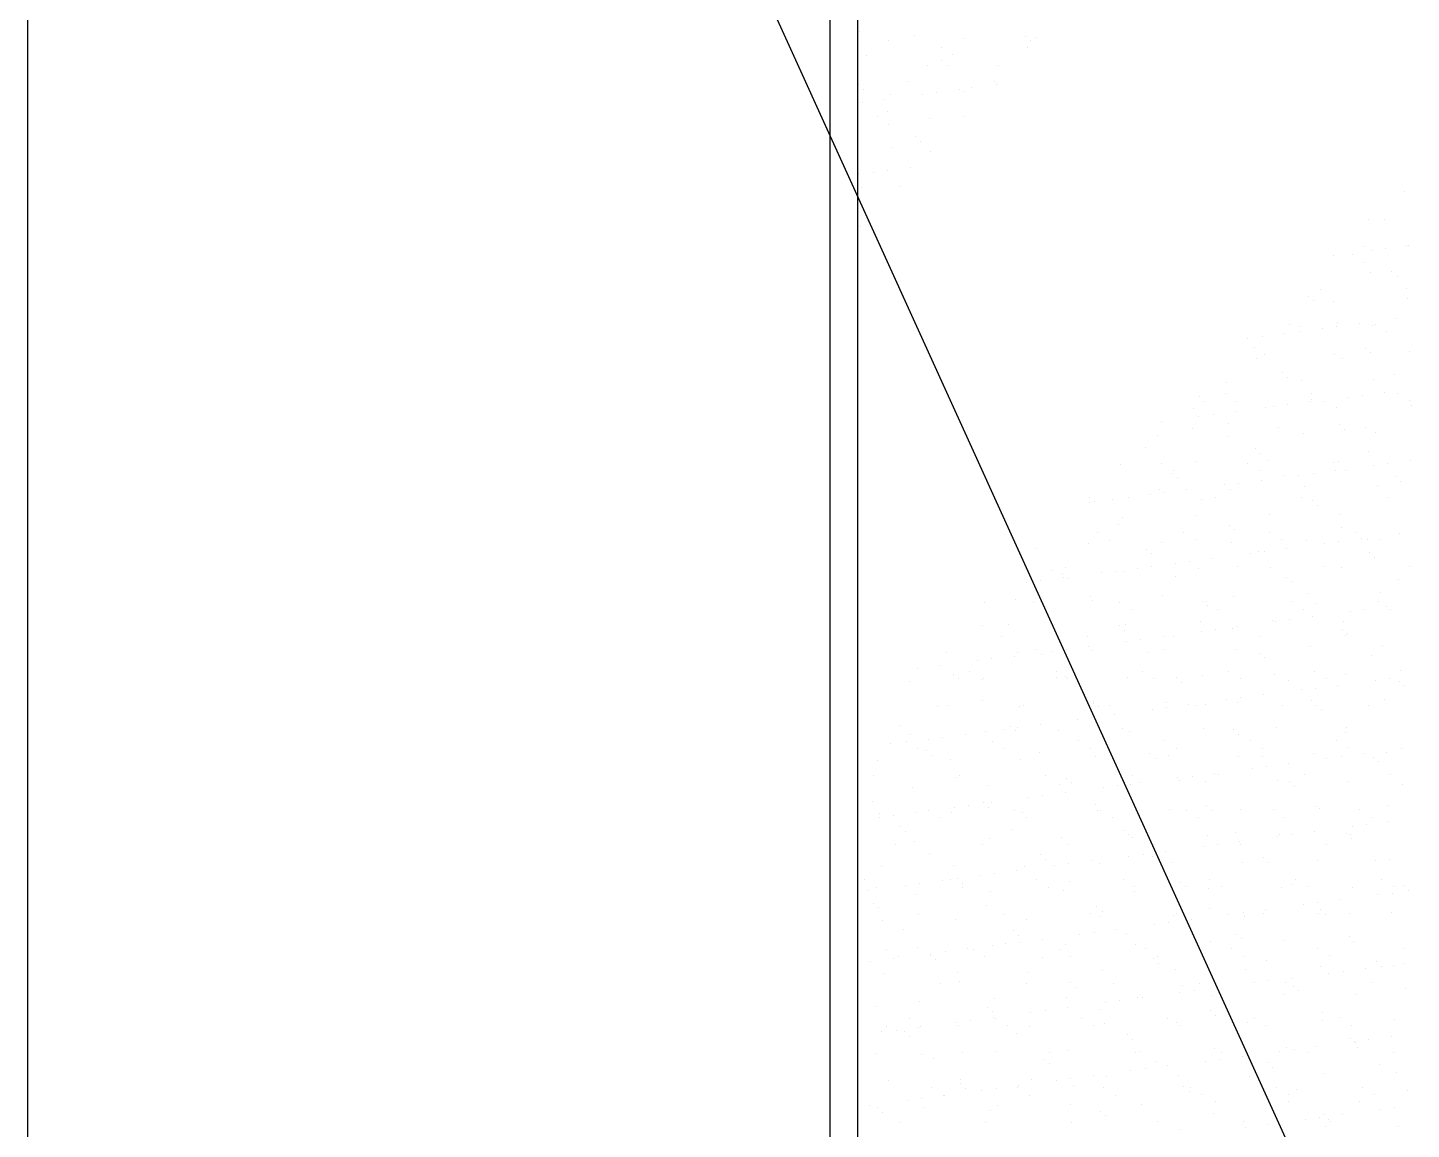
# Model space of a CAD drawing. Header units: inches. Extents: x 8.4 to 50.9, y 14.4 to 39.2.
# Drawn here: x 10.0984 to 10.3484, y 25.1527 to 25.3516 of the extents above; entities that cross this region are included whole.
import ezdxf

# ---------------------------------------------------------------- set-up
doc = ezdxf.new("R2010")
doc.units = ezdxf.units.IN
doc.header["$MEASUREMENT"] = 0
doc.layers.add('02', color=2, linetype='Continuous')
doc.layers.add('1', color=1, linetype='Continuous')

msp = doc.modelspace()

# ---------------------------------------------------------------- linework, layer by layer
at = {"layer": '02'}
for p, q in [((10.0984, 24.551), (10.0984, 26.848)), ((10.2434, 24.551), (10.2434, 25.551)), ((10.2484, 24.95396), (10.2484, 25.5475)), ((10.24865, 25.35099), (10.24865, 25.35099)), ((10.25859, 25.3503), (10.25859, 25.3503)), ((10.2786, 25.35012), (10.2786, 25.35012)), ((10.25389, 25.34925), (10.25389, 25.34925)), ((10.26342, 25.34808), (10.26342, 25.34808)), ((10.26739, 25.34974), (10.26739, 25.34974)), ((10.27899, 25.34811), (10.27899, 25.34811)), ((10.27952, 25.34928), (10.27952, 25.34928)), ((10.28048, 25.3499), (10.28048, 25.3499)), ((10.24996, 25.34671), (10.24996, 25.34671)), ((10.26357, 25.34574), (10.26357, 25.34574)), ((10.26553, 25.34674), (10.26553, 25.34674)), ((10.26095, 25.34479), (10.26095, 25.34479)), ((10.26449, 25.34489), (10.26449, 25.34489)), ((10.27374, 25.34473), (10.27374, 25.34473)), ((10.24854, 25.34135), (10.24854, 25.34135)), ((10.24946, 25.3405), (10.24946, 25.3405)), ((10.25755, 25.34188), (10.25755, 25.34188)), ((10.26671, 25.34043), (10.26671, 25.34043)), ((10.26771, 25.3401), (10.26771, 25.3401)), ((10.26884, 25.3409), (10.26884, 25.3409)), ((10.27312, 25.34191), (10.27312, 25.34191)), ((10.27351, 25.34132), (10.27351, 25.34132)), ((10.24919, 25.33812), (10.24919, 25.33812)), ((10.25326, 25.33866), (10.25326, 25.33866)), ((10.2542, 25.33962), (10.2542, 25.33962)), ((10.26005, 25.33955), (10.26005, 25.33955)), ((10.26265, 25.33989), (10.26265, 25.33989)), ((10.25189, 25.33554), (10.25189, 25.33554)), ((10.25381, 25.33652), (10.25381, 25.33652)), ((10.26126, 25.33516), (10.26126, 25.33516)), ((10.26746, 25.33556), (10.26746, 25.33556)), ((10.254, 25.33419), (10.254, 25.33419)), ((10.25879, 25.33196), (10.25879, 25.33196)), ((10.25971, 25.33111), (10.25971, 25.33111)), ((10.25452, 25.32998), (10.25452, 25.32998)), ((10.26159, 25.32936), (10.26159, 25.32936)), ((10.24849, 25.32536), (10.24849, 25.32536)), ((10.2512, 25.32544), (10.2512, 25.32544)), ((10.2538, 25.32578), (10.2538, 25.32578)), ((10.25787, 25.32632), (10.25787, 25.32632)), ((10.24903, 25.32274), (10.24903, 25.32274)), ((10.25593, 25.32302), (10.25593, 25.32302)), ((10.34711, 25.32202), (10.34711, 25.32202)), ((10.24881, 25.31572), (10.24881, 25.31572)), ((10.25006, 25.31681), (10.25006, 25.31681)), ((10.34066, 25.31707), (10.34066, 25.31707)), ((10.34348, 25.31698), (10.34348, 25.31698)), ((10.33438, 25.3105), (10.33438, 25.3105)), ((10.33782, 25.31064), (10.33782, 25.31064)), ((10.3399, 25.31212), (10.3399, 25.31212)), ((10.34117, 25.31139), (10.34117, 25.31139)), ((10.34377, 25.31174), (10.34377, 25.31174)), ((10.34742, 25.31238), (10.34742, 25.31238)), ((10.34784, 25.31227), (10.34784, 25.31227)), ((10.33993, 25.30929), (10.33993, 25.30929)), ((10.34487, 25.30756), (10.34487, 25.30756)), ((10.34097, 25.30744), (10.34097, 25.30744)), ((10.34579, 25.30671), (10.34579, 25.30671)), ((10.32984, 25.30317), (10.32984, 25.30317)), ((10.33195, 25.30443), (10.33195, 25.30443)), ((10.34752, 25.30446), (10.34752, 25.30446)), ((10.34774, 25.30275), (10.34774, 25.30275)), ((10.33076, 25.30233), (10.33076, 25.30233)), ((10.33423, 25.30226), (10.33423, 25.30226)), ((10.32629, 25.29809), (10.32629, 25.29809)), ((10.3282, 25.29764), (10.3282, 25.29764)), ((10.33492, 25.29762), (10.33492, 25.29762)), ((10.33511, 25.29834), (10.33511, 25.29834)), ((10.33899, 25.29816), (10.33899, 25.29816)), ((10.34129, 25.2978), (10.34129, 25.2978)), ((10.34186, 25.29812), (10.34186, 25.29812)), ((10.34578, 25.29905), (10.34578, 25.29905)), ((10.31886, 25.29551), (10.31886, 25.29551)), ((10.32147, 25.29585), (10.32147, 25.29585)), ((10.32553, 25.29639), (10.32553, 25.29639)), ((10.32839, 25.29674), (10.32839, 25.29674)), ((10.33232, 25.29728), (10.33232, 25.29728)), ((10.34397, 25.29677), (10.34397, 25.29677)), ((10.32008, 25.29395), (10.32008, 25.29395)), ((10.32176, 25.29269), (10.32176, 25.29269)), ((10.33455, 25.29263), (10.33455, 25.29263)), ((10.34009, 25.29378), (10.34009, 25.29378)), ((10.34101, 25.29293), (10.34101, 25.29293)), ((10.34805, 25.29312), (10.34805, 25.29312)), ((10.32041, 25.29188), (10.32041, 25.29188)), ((10.33599, 25.29191), (10.33599, 25.29191)), ((10.31501, 25.28752), (10.31501, 25.28752)), ((10.32506, 25.28939), (10.32506, 25.28939)), ((10.32598, 25.28855), (10.32598, 25.28855)), ((10.32852, 25.288), (10.32852, 25.288)), ((10.3416, 25.28817), (10.3416, 25.28817)), ((10.34536, 25.28895), (10.34536, 25.28895)), ((10.31475, 25.28554), (10.31475, 25.28554)), ((10.33032, 25.28557), (10.33032, 25.28557)), ((10.33953, 25.28529), (10.33953, 25.28529)), ((10.3436, 25.28582), (10.3436, 25.28582)), ((10.3459, 25.2856), (10.3459, 25.2856)), ((10.30898, 25.28289), (10.30898, 25.28289)), ((10.31003, 25.285), (10.31003, 25.285)), ((10.31095, 25.28416), (10.31095, 25.28416)), ((10.31686, 25.2842), (10.31686, 25.2842)), ((10.32207, 25.28306), (10.32207, 25.28306)), ((10.32347, 25.28317), (10.32347, 25.28317)), ((10.32608, 25.28351), (10.32608, 25.28351)), ((10.33014, 25.28405), (10.33014, 25.28405)), ((10.33033, 25.28456), (10.33033, 25.28456)), ((10.33243, 25.28422), (10.33243, 25.28422)), ((10.33486, 25.283), (10.33486, 25.283)), ((10.33693, 25.28494), (10.33693, 25.28494)), ((10.348, 25.28425), (10.348, 25.28425)), ((10.34836, 25.28348), (10.34836, 25.28348)), ((10.30322, 25.28051), (10.30322, 25.28051)), ((10.31001, 25.2814), (10.31001, 25.2814)), ((10.31262, 25.28174), (10.31262, 25.28174)), ((10.3153, 25.28017), (10.3153, 25.28017)), ((10.31668, 25.28228), (10.31668, 25.28228)), ((10.30254, 25.27794), (10.30254, 25.27794)), ((10.30888, 25.27933), (10.30888, 25.27933)), ((10.31533, 25.27788), (10.31533, 25.27788)), ((10.32445, 25.27936), (10.32445, 25.27936)), ((10.32883, 25.27837), (10.32883, 25.27837)), ((10.33531, 25.28), (10.33531, 25.28)), ((10.33623, 25.27916), (10.33623, 25.27916)), ((10.34002, 25.27939), (10.34002, 25.27939)), ((10.34192, 25.27854), (10.34192, 25.27854)), ((10.30027, 25.27578), (10.30027, 25.27578)), ((10.32028, 25.27561), (10.32028, 25.27561)), ((10.34058, 25.27517), (10.34058, 25.27517)), ((10.29579, 25.27277), (10.29579, 25.27277)), ((10.30322, 25.27299), (10.30322, 25.27299)), ((10.3093, 25.27326), (10.3093, 25.27326)), ((10.31879, 25.27302), (10.31879, 25.27302)), ((10.3212, 25.27477), (10.3212, 25.27477)), ((10.32239, 25.27342), (10.32239, 25.27342)), ((10.33436, 25.27305), (10.33436, 25.27305)), ((10.33518, 25.27336), (10.33518, 25.27336)), ((10.34154, 25.2726), (10.34154, 25.2726)), ((10.34414, 25.27295), (10.34414, 25.27295)), ((10.34821, 25.27348), (10.34821, 25.27348)), ((10.30525, 25.27122), (10.30525, 25.27122)), ((10.30533, 25.27165), (10.30533, 25.27165)), ((10.30617, 25.27038), (10.30617, 25.27038)), ((10.3209, 25.27168), (10.3209, 25.27168)), ((10.32555, 25.27078), (10.32555, 25.27078)), ((10.32808, 25.27083), (10.32808, 25.27083)), ((10.33069, 25.27118), (10.33069, 25.27118)), ((10.33475, 25.27171), (10.33475, 25.27171)), ((10.33647, 25.2717), (10.33647, 25.2717)), ((10.34556, 25.27061), (10.34556, 25.27061)), ((10.30285, 25.26831), (10.30285, 25.26831)), ((10.30377, 25.26763), (10.30377, 25.26763)), ((10.30783, 25.26817), (10.30783, 25.26817)), ((10.31462, 25.26906), (10.31462, 25.26906)), ((10.31564, 25.26825), (10.31564, 25.26825)), ((10.31723, 25.2694), (10.31723, 25.2694)), ((10.32129, 25.26994), (10.32129, 25.26994)), ((10.32915, 25.26874), (10.32915, 25.26874)), ((10.34223, 25.2689), (10.34223, 25.2689)), ((10.34648, 25.26976), (10.34648, 25.26976)), ((10.29022, 25.26683), (10.29022, 25.26683)), ((10.29031, 25.26586), (10.29031, 25.26586)), ((10.29114, 25.26599), (10.29114, 25.26599)), ((10.29437, 25.26639), (10.29437, 25.26639)), ((10.29735, 25.26678), (10.29735, 25.26678)), ((10.30117, 25.26729), (10.30117, 25.26729)), ((10.31052, 25.26639), (10.31052, 25.26639)), ((10.31292, 25.26681), (10.31292, 25.26681)), ((10.32849, 25.26684), (10.32849, 25.26684)), ((10.33053, 25.26622), (10.33053, 25.26622)), ((10.33145, 25.26538), (10.33145, 25.26538)), ((10.34406, 25.26687), (10.34406, 25.26687)), ((10.29611, 25.26314), (10.29611, 25.26314)), ((10.30961, 25.26362), (10.30961, 25.26362)), ((10.3227, 25.26379), (10.3227, 25.26379)), ((10.33549, 25.26373), (10.33549, 25.26373)), ((10.29169, 25.26044), (10.29169, 25.26044)), ((10.29549, 25.262), (10.29549, 25.262)), ((10.30726, 25.26047), (10.30726, 25.26047)), ((10.31549, 25.26183), (10.31549, 25.26183)), ((10.31642, 25.26099), (10.31642, 25.26099)), ((10.32283, 25.2605), (10.32283, 25.2605)), ((10.3358, 25.26139), (10.3358, 25.26139)), ((10.3384, 25.26053), (10.3384, 25.26053)), ((10.34615, 25.26027), (10.34615, 25.26027)), ((10.28046, 25.25762), (10.28046, 25.25762)), ((10.29008, 25.25851), (10.29008, 25.25851)), ((10.2938, 25.2591), (10.2938, 25.2591)), ((10.30317, 25.25868), (10.30317, 25.25868)), ((10.30937, 25.25913), (10.30937, 25.25913)), ((10.31596, 25.25861), (10.31596, 25.25861)), ((10.32494, 25.25915), (10.32494, 25.25915)), ((10.3259, 25.2576), (10.3259, 25.2576)), ((10.32946, 25.2591), (10.32946, 25.2591)), ((10.33269, 25.25849), (10.33269, 25.25849)), ((10.3353, 25.25884), (10.3353, 25.25884)), ((10.33936, 25.25937), (10.33936, 25.25937)), ((10.34051, 25.25918), (10.34051, 25.25918)), ((10.34255, 25.25927), (10.34255, 25.25927)), ((10.30046, 25.25744), (10.30046, 25.25744)), ((10.30139, 25.2566), (10.30139, 25.2566)), ((10.30838, 25.25529), (10.30838, 25.25529)), ((10.31244, 25.25583), (10.31244, 25.25583)), ((10.31923, 25.25672), (10.31923, 25.25672)), ((10.32077, 25.257), (10.32077, 25.257)), ((10.32184, 25.25706), (10.32184, 25.25706)), ((10.34077, 25.25683), (10.34077, 25.25683)), ((10.34169, 25.25599), (10.34169, 25.25599)), ((10.28363, 25.25356), (10.28363, 25.25356)), ((10.28543, 25.25306), (10.28543, 25.25306)), ((10.28582, 25.25423), (10.28582, 25.25423)), ((10.29232, 25.25318), (10.29232, 25.25318)), ((10.29492, 25.25352), (10.29492, 25.25352)), ((10.29642, 25.2535), (10.29642, 25.2535)), ((10.29898, 25.25406), (10.29898, 25.25406)), ((10.30139, 25.25426), (10.30139, 25.25426)), ((10.30574, 25.25261), (10.30574, 25.25261)), ((10.30578, 25.25495), (10.30578, 25.25495)), ((10.30993, 25.25399), (10.30993, 25.25399)), ((10.31696, 25.25429), (10.31696, 25.25429)), ((10.32301, 25.25416), (10.32301, 25.25416)), ((10.33253, 25.25432), (10.33253, 25.25432)), ((10.33581, 25.25409), (10.33581, 25.25409)), ((10.3481, 25.25435), (10.3481, 25.25435)), ((10.27886, 25.25141), (10.27886, 25.25141)), ((10.28146, 25.25175), (10.28146, 25.25175)), ((10.28553, 25.25228), (10.28553, 25.25228)), ((10.28635, 25.25221), (10.28635, 25.25221)), ((10.32574, 25.25244), (10.32574, 25.25244)), ((10.32666, 25.2516), (10.32666, 25.2516)), ((10.34604, 25.252), (10.34604, 25.252)), ((10.27132, 25.24782), (10.27132, 25.24782)), ((10.27689, 25.24839), (10.27689, 25.24839)), ((10.28016, 25.24789), (10.28016, 25.24789)), ((10.29039, 25.24887), (10.29039, 25.24887)), ((10.2907, 25.24823), (10.2907, 25.24823)), ((10.29573, 25.24792), (10.29573, 25.24792)), ((10.30348, 25.24904), (10.30348, 25.24904)), ((10.31071, 25.24805), (10.31071, 25.24805)), ((10.3113, 25.24795), (10.3113, 25.24795)), ((10.31627, 25.24898), (10.31627, 25.24898)), ((10.32687, 25.24798), (10.32687, 25.24798)), ((10.32978, 25.24947), (10.32978, 25.24947)), ((10.33101, 25.24761), (10.33101, 25.24761)), ((10.34244, 25.24801), (10.34244, 25.24801)), ((10.34286, 25.24963), (10.34286, 25.24963)), ((10.28226, 25.24655), (10.28226, 25.24655)), ((10.29784, 25.24658), (10.29784, 25.24658)), ((10.31163, 25.24721), (10.31163, 25.24721)), ((10.31341, 25.24661), (10.31341, 25.24661)), ((10.32898, 25.24663), (10.32898, 25.24663)), ((10.33051, 25.24526), (10.33051, 25.24526)), ((10.3373, 25.24616), (10.3373, 25.24616)), ((10.33991, 25.2465), (10.33991, 25.2465)), ((10.34397, 25.24703), (10.34397, 25.24703)), ((10.34455, 25.24666), (10.34455, 25.24666)), ((10.27086, 25.24376), (10.27086, 25.24376)), ((10.27567, 25.24384), (10.27567, 25.24384)), ((10.28395, 25.24393), (10.28395, 25.24393)), ((10.29568, 25.24367), (10.29568, 25.24367)), ((10.2966, 25.24282), (10.2966, 25.24282)), ((10.29674, 25.24387), (10.29674, 25.24387)), ((10.31024, 25.24435), (10.31024, 25.24435)), ((10.31039, 25.24261), (10.31039, 25.24261)), ((10.31299, 25.24295), (10.31299, 25.24295)), ((10.31598, 25.24322), (10.31598, 25.24322)), ((10.31705, 25.24349), (10.31705, 25.24349)), ((10.32333, 25.24452), (10.32333, 25.24452)), ((10.32384, 25.24438), (10.32384, 25.24438)), ((10.32645, 25.24473), (10.32645, 25.24473)), ((10.33599, 25.24305), (10.33599, 25.24305)), ((10.33612, 25.24446), (10.33612, 25.24446)), ((10.27428, 25.24169), (10.27428, 25.24169)), ((10.28986, 25.24171), (10.28986, 25.24171)), ((10.29693, 25.24084), (10.29693, 25.24084)), ((10.29953, 25.24118), (10.29953, 25.24118)), ((10.30359, 25.24172), (10.30359, 25.24172)), ((10.30543, 25.24174), (10.30543, 25.24174)), ((10.321, 25.24177), (10.321, 25.24177)), ((10.33657, 25.2418), (10.33657, 25.2418)), ((10.33691, 25.24221), (10.33691, 25.24221)), ((10.26441, 25.23882), (10.26441, 25.23882)), ((10.27261, 25.23764), (10.27261, 25.23764)), ((10.27668, 25.23817), (10.27668, 25.23817)), ((10.2772, 25.23875), (10.2772, 25.23875)), ((10.28065, 25.23928), (10.28065, 25.23928)), ((10.28157, 25.23843), (10.28157, 25.23843)), ((10.28347, 25.23907), (10.28347, 25.23907)), ((10.28607, 25.23941), (10.28607, 25.23941)), ((10.29014, 25.23995), (10.29014, 25.23995)), ((10.29071, 25.23924), (10.29071, 25.23924)), ((10.30095, 25.23883), (10.30095, 25.23883)), ((10.3038, 25.23941), (10.3038, 25.23941)), ((10.31659, 25.23935), (10.31659, 25.23935)), ((10.32096, 25.23866), (10.32096, 25.23866)), ((10.32188, 25.23782), (10.32188, 25.23782)), ((10.33009, 25.23983), (10.33009, 25.23983)), ((10.34126, 25.23822), (10.34126, 25.23822)), ((10.34318, 25.24), (10.34318, 25.24)), ((10.25915, 25.23587), (10.25915, 25.23587)), ((10.26322, 25.2364), (10.26322, 25.2364)), ((10.26862, 25.23534), (10.26862, 25.23534)), ((10.27001, 25.2373), (10.27001, 25.2373)), ((10.28419, 25.23537), (10.28419, 25.23537)), ((10.29977, 25.2354), (10.29977, 25.2354)), ((10.31534, 25.23543), (10.31534, 25.23543)), ((10.33091, 25.23546), (10.33091, 25.23546)), ((10.34648, 25.23549), (10.34648, 25.23549)), ((10.25767, 25.23364), (10.25767, 25.23364)), ((10.26562, 25.23489), (10.26562, 25.23489)), ((10.26654, 25.23404), (10.26654, 25.23404)), ((10.27073, 25.234), (10.27073, 25.234)), ((10.27117, 25.23413), (10.27117, 25.23413)), ((10.28426, 25.23429), (10.28426, 25.23429)), ((10.28592, 25.23445), (10.28592, 25.23445)), ((10.2863, 25.23403), (10.2863, 25.23403)), ((10.29705, 25.23423), (10.29705, 25.23423)), ((10.30187, 25.23406), (10.30187, 25.23406)), ((10.30593, 25.23427), (10.30593, 25.23427)), ((10.30685, 25.23343), (10.30685, 25.23343)), ((10.31056, 25.23472), (10.31056, 25.23472)), ((10.31744, 25.23409), (10.31744, 25.23409)), ((10.32364, 25.23489), (10.32364, 25.23489)), ((10.32623, 25.23383), (10.32623, 25.23383)), ((10.33301, 25.23411), (10.33301, 25.23411)), ((10.33512, 25.23292), (10.33512, 25.23292)), ((10.33644, 25.23483), (10.33644, 25.23483)), ((10.34191, 25.23382), (10.34191, 25.23382)), ((10.34452, 25.23416), (10.34452, 25.23416)), ((10.34624, 25.23366), (10.34624, 25.23366)), ((10.34716, 25.23282), (10.34716, 25.23282)), ((10.27089, 25.23006), (10.27089, 25.23006)), ((10.315, 25.23027), (10.315, 25.23027)), ((10.3176, 25.23062), (10.3176, 25.23062)), ((10.32166, 25.23115), (10.32166, 25.23115)), ((10.32845, 25.23204), (10.32845, 25.23204)), ((10.33041, 25.2302), (10.33041, 25.2302)), ((10.33106, 25.23239), (10.33106, 25.23239)), ((10.34349, 25.23037), (10.34349, 25.23037)), ((10.26275, 25.22914), (10.26275, 25.22914)), ((10.26473, 25.22918), (10.26473, 25.22918)), ((10.27752, 25.22912), (10.27752, 25.22912)), ((10.27832, 25.22916), (10.27832, 25.22916)), ((10.2909, 25.22989), (10.2909, 25.22989)), ((10.29102, 25.22961), (10.29102, 25.22961)), ((10.29182, 25.22904), (10.29182, 25.22904)), ((10.29389, 25.22919), (10.29389, 25.22919)), ((10.29475, 25.22761), (10.29475, 25.22761)), ((10.30154, 25.2285), (10.30154, 25.2285)), ((10.30411, 25.22977), (10.30411, 25.22977)), ((10.30414, 25.22884), (10.30414, 25.22884)), ((10.3082, 25.22938), (10.3082, 25.22938)), ((10.30946, 25.22922), (10.30946, 25.22922)), ((10.3112, 25.22944), (10.3112, 25.22944)), ((10.3169, 25.22971), (10.3169, 25.22971)), ((10.32503, 25.22925), (10.32503, 25.22925)), ((10.33121, 25.22927), (10.33121, 25.22927)), ((10.33213, 25.22843), (10.33213, 25.22843)), ((10.34061, 25.22928), (10.34061, 25.22928)), ((10.25586, 25.22567), (10.25586, 25.22567)), ((10.27587, 25.2255), (10.27587, 25.2255)), ((10.27722, 25.2253), (10.27722, 25.2253)), ((10.28129, 25.22583), (10.28129, 25.22583)), ((10.28808, 25.22673), (10.28808, 25.22673)), ((10.29068, 25.22707), (10.29068, 25.22707)), ((10.29617, 25.22506), (10.29617, 25.22506)), ((10.31087, 25.22509), (10.31087, 25.22509)), ((10.32396, 25.22525), (10.32396, 25.22525)), ((10.33675, 25.22519), (10.33675, 25.22519)), ((10.25709, 25.22279), (10.25709, 25.22279)), ((10.25798, 25.22401), (10.25798, 25.22401)), ((10.26116, 25.22318), (10.26116, 25.22318)), ((10.26376, 25.22353), (10.26376, 25.22353)), ((10.26783, 25.22406), (10.26783, 25.22406)), ((10.27149, 25.22449), (10.27149, 25.22449)), ((10.27266, 25.22282), (10.27266, 25.22282)), ((10.27462, 25.22496), (10.27462, 25.22496)), ((10.27679, 25.22465), (10.27679, 25.22465)), ((10.28458, 25.22466), (10.28458, 25.22466)), ((10.28823, 25.22285), (10.28823, 25.22285)), ((10.29737, 25.2246), (10.29737, 25.2246)), ((10.3038, 25.22288), (10.3038, 25.22288)), ((10.31618, 25.22488), (10.31618, 25.22488)), ((10.3171, 25.22404), (10.3171, 25.22404)), ((10.31937, 25.22291), (10.31937, 25.22291)), ((10.33494, 25.22294), (10.33494, 25.22294)), ((10.33648, 25.22444), (10.33648, 25.22444)), ((10.25437, 25.22229), (10.25437, 25.22229)), ((10.2592, 25.22145), (10.2592, 25.22145)), ((10.26084, 25.22111), (10.26084, 25.22111)), ((10.26176, 25.22026), (10.26176, 25.22026)), ((10.27477, 25.22148), (10.27477, 25.22148)), ((10.28114, 25.22067), (10.28114, 25.22067)), ((10.29034, 25.22151), (10.29034, 25.22151)), ((10.30115, 25.2205), (10.30115, 25.2205)), ((10.30443, 25.22014), (10.30443, 25.22014)), ((10.30591, 25.22154), (10.30591, 25.22154)), ((10.31722, 25.22008), (10.31722, 25.22008)), ((10.32145, 25.22005), (10.32145, 25.22005)), ((10.32148, 25.22156), (10.32148, 25.22156)), ((10.33072, 25.22056), (10.33072, 25.22056)), ((10.33567, 25.22005), (10.33567, 25.22005)), ((10.33705, 25.22159), (10.33705, 25.22159)), ((10.33973, 25.22058), (10.33973, 25.22058)), ((10.34381, 25.22073), (10.34381, 25.22073)), ((10.34652, 25.22148), (10.34652, 25.22148)), ((10.25196, 25.21938), (10.25196, 25.21938)), ((10.26504, 25.21955), (10.26504, 25.21955)), ((10.27783, 25.21949), (10.27783, 25.21949)), ((10.29134, 25.21997), (10.29134, 25.21997)), ((10.30207, 25.21965), (10.30207, 25.21965)), ((10.31961, 25.21793), (10.31961, 25.21793)), ((10.32221, 25.21828), (10.32221, 25.21828)), ((10.32627, 25.21881), (10.32627, 25.21881)), ((10.33306, 25.21971), (10.33306, 25.21971)), ((10.34146, 25.21988), (10.34146, 25.21988)), ((10.34238, 25.21904), (10.34238, 25.21904)), ((10.25122, 25.21659), (10.25122, 25.21659)), ((10.26611, 25.21628), (10.26611, 25.21628)), ((10.26679, 25.21662), (10.26679, 25.21662)), ((10.28236, 25.21664), (10.28236, 25.21664)), ((10.28489, 25.21503), (10.28489, 25.21503)), ((10.28612, 25.21611), (10.28612, 25.21611)), ((10.28704, 25.21526), (10.28704, 25.21526)), ((10.29793, 25.21667), (10.29793, 25.21667)), ((10.29936, 25.21527), (10.29936, 25.21527)), ((10.30615, 25.21616), (10.30615, 25.21616)), ((10.30642, 25.21566), (10.30642, 25.21566)), ((10.30875, 25.2165), (10.30875, 25.2165)), ((10.31119, 25.21545), (10.31119, 25.21545)), ((10.31281, 25.21704), (10.31281, 25.21704)), ((10.3135, 25.2167), (10.3135, 25.2167)), ((10.32427, 25.21562), (10.32427, 25.21562)), ((10.32643, 25.21549), (10.32643, 25.21549)), ((10.32907, 25.21673), (10.32907, 25.21673)), ((10.33707, 25.21556), (10.33707, 25.21556)), ((10.34464, 25.21676), (10.34464, 25.21676)), ((10.34673, 25.21505), (10.34673, 25.21505)), ((10.2583, 25.21437), (10.2583, 25.21437)), ((10.2718, 25.21486), (10.2718, 25.21486)), ((10.27923, 25.21262), (10.27923, 25.21262)), ((10.28183, 25.21296), (10.28183, 25.21296)), ((10.2859, 25.2135), (10.2859, 25.2135)), ((10.29269, 25.21439), (10.29269, 25.21439)), ((10.29529, 25.21473), (10.29529, 25.21473)), ((10.29768, 25.21497), (10.29768, 25.21497)), ((10.32735, 25.21465), (10.32735, 25.21465)), ((10.25108, 25.21189), (10.25108, 25.21189)), ((10.26113, 25.21027), (10.26113, 25.21027)), ((10.26577, 25.21085), (10.26577, 25.21085)), ((10.26837, 25.21119), (10.26837, 25.21119)), ((10.27109, 25.21172), (10.27109, 25.21172)), ((10.27201, 25.21087), (10.27201, 25.21087)), ((10.27244, 25.21172), (10.27244, 25.21172)), ((10.2767, 25.2103), (10.2767, 25.2103)), ((10.29139, 25.21128), (10.29139, 25.21128)), ((10.29165, 25.21034), (10.29165, 25.21034)), ((10.29227, 25.21033), (10.29227, 25.21033)), ((10.30474, 25.21051), (10.30474, 25.21051)), ((10.30784, 25.21036), (10.30784, 25.21036)), ((10.3114, 25.2111), (10.3114, 25.2111)), ((10.31232, 25.21026), (10.31232, 25.21026)), ((10.31753, 25.21044), (10.31753, 25.21044)), ((10.32341, 25.21039), (10.32341, 25.21039)), ((10.33104, 25.21093), (10.33104, 25.21093)), ((10.3317, 25.21066), (10.3317, 25.21066)), ((10.33898, 25.21042), (10.33898, 25.21042)), ((10.34412, 25.2111), (10.34412, 25.2111)), ((10.25227, 25.20975), (10.25227, 25.20975)), ((10.25231, 25.20907), (10.25231, 25.20907)), ((10.25491, 25.20942), (10.25491, 25.20942)), ((10.25898, 25.20995), (10.25898, 25.20995)), ((10.26324, 25.20893), (10.26324, 25.20893)), ((10.26536, 25.20991), (10.26536, 25.20991)), ((10.27815, 25.20985), (10.27815, 25.20985)), ((10.27881, 25.20896), (10.27881, 25.20896)), ((10.29438, 25.20899), (10.29438, 25.20899)), ((10.30995, 25.20902), (10.30995, 25.20902)), ((10.32552, 25.20904), (10.32552, 25.20904)), ((10.34028, 25.20771), (10.34028, 25.20771)), ((10.34109, 25.20907), (10.34109, 25.20907)), ((10.34434, 25.20824), (10.34434, 25.20824)), ((10.25606, 25.20733), (10.25606, 25.20733)), ((10.25698, 25.20649), (10.25698, 25.20649)), ((10.27212, 25.20523), (10.27212, 25.20523)), ((10.27636, 25.20689), (10.27636, 25.20689)), ((10.28521, 25.20539), (10.28521, 25.20539)), ((10.29636, 25.20672), (10.29636, 25.20672)), ((10.29729, 25.20587), (10.29729, 25.20587)), ((10.298, 25.20533), (10.298, 25.20533)), ((10.3115, 25.20582), (10.3115, 25.20582)), ((10.31667, 25.20627), (10.31667, 25.20627)), ((10.32422, 25.20559), (10.32422, 25.20559)), ((10.32459, 25.20598), (10.32459, 25.20598)), ((10.32682, 25.20594), (10.32682, 25.20594)), ((10.33088, 25.20647), (10.33088, 25.20647)), ((10.33667, 25.2061), (10.33667, 25.2061)), ((10.33738, 25.20592), (10.33738, 25.20592)), ((10.3376, 25.20526), (10.3376, 25.20526)), ((10.33767, 25.20737), (10.33767, 25.20737)), ((10.25526, 25.20407), (10.25526, 25.20407)), ((10.25861, 25.20474), (10.25861, 25.20474)), ((10.27083, 25.2041), (10.27083, 25.2041)), ((10.2864, 25.20412), (10.2864, 25.20412)), ((10.30197, 25.20415), (10.30197, 25.20415)), ((10.30397, 25.20293), (10.30397, 25.20293)), ((10.31076, 25.20382), (10.31076, 25.20382)), ((10.31336, 25.20417), (10.31336, 25.20417)), ((10.31742, 25.2047), (10.31742, 25.2047)), ((10.31754, 25.20418), (10.31754, 25.20418)), ((10.33311, 25.20421), (10.33311, 25.20421)), ((10.25259, 25.20011), (10.25259, 25.20011)), ((10.26133, 25.2025), (10.26133, 25.2025)), ((10.26567, 25.20028), (10.26567, 25.20028)), ((10.27846, 25.20022), (10.27846, 25.20022)), ((10.28133, 25.20233), (10.28133, 25.20233)), ((10.28226, 25.20148), (10.28226, 25.20148)), ((10.28384, 25.20028), (10.28384, 25.20028)), ((10.28644, 25.20062), (10.28644, 25.20062)), ((10.29051, 25.20116), (10.29051, 25.20116)), ((10.29197, 25.2007), (10.29197, 25.2007)), ((10.2973, 25.20205), (10.2973, 25.20205)), ((10.2999, 25.20239), (10.2999, 25.20239)), ((10.30164, 25.20189), (10.30164, 25.20189)), ((10.30506, 25.20087), (10.30506, 25.20087)), ((10.31785, 25.20081), (10.31785, 25.20081)), ((10.32164, 25.20171), (10.32164, 25.20171)), ((10.32256, 25.20087), (10.32256, 25.20087)), ((10.33135, 25.2013), (10.33135, 25.2013)), ((10.34195, 25.20127), (10.34195, 25.20127)), ((10.34444, 25.20146), (10.34444, 25.20146)), ((10.2496, 25.19773), (10.2496, 25.19773)), ((10.26359, 25.19761), (10.26359, 25.19761)), ((10.26517, 25.19775), (10.26517, 25.19775)), ((10.2663, 25.19794), (10.2663, 25.19794)), ((10.27038, 25.19851), (10.27038, 25.19851)), ((10.27298, 25.19885), (10.27298, 25.19885)), ((10.27705, 25.19938), (10.27705, 25.19938)), ((10.28074, 25.19778), (10.28074, 25.19778)), ((10.29631, 25.19781), (10.29631, 25.19781)), ((10.31188, 25.19784), (10.31188, 25.19784)), ((10.32745, 25.19787), (10.32745, 25.19787)), ((10.34302, 25.1979), (10.34302, 25.1979)), ((10.25013, 25.19584), (10.25013, 25.19584)), ((10.25171, 25.19638), (10.25171, 25.19638)), ((10.25692, 25.19674), (10.25692, 25.19674)), ((10.25893, 25.1951), (10.25893, 25.1951)), ((10.25952, 25.19708), (10.25952, 25.19708)), ((10.26722, 25.1971), (10.26722, 25.1971)), ((10.26728, 25.19641), (10.26728, 25.19641)), ((10.27243, 25.19559), (10.27243, 25.19559)), ((10.28285, 25.19644), (10.28285, 25.19644)), ((10.28552, 25.19576), (10.28552, 25.19576)), ((10.28661, 25.1975), (10.28661, 25.1975)), ((10.29831, 25.1957), (10.29831, 25.1957)), ((10.29842, 25.19647), (10.29842, 25.19647)), ((10.30661, 25.19733), (10.30661, 25.19733)), ((10.30753, 25.19648), (10.30753, 25.19648)), ((10.31182, 25.19618), (10.31182, 25.19618)), ((10.31399, 25.1965), (10.31399, 25.1965)), ((10.3249, 25.19635), (10.3249, 25.19635)), ((10.32691, 25.19688), (10.32691, 25.19688)), ((10.32956, 25.19652), (10.32956, 25.19652)), ((10.3377, 25.19629), (10.3377, 25.19629)), ((10.34228, 25.19503), (10.34228, 25.19503)), ((10.34489, 25.19537), (10.34489, 25.19537)), ((10.34513, 25.19655), (10.34513, 25.19655)), ((10.34692, 25.19671), (10.34692, 25.19671)), ((10.34784, 25.19587), (10.34784, 25.19587)), ((10.25127, 25.19355), (10.25127, 25.19355)), ((10.25219, 25.19271), (10.25219, 25.19271)), ((10.27157, 25.19311), (10.27157, 25.19311)), ((10.29158, 25.19294), (10.29158, 25.19294)), ((10.32883, 25.19326), (10.32883, 25.19326)), ((10.33143, 25.1936), (10.33143, 25.1936)), ((10.33549, 25.19413), (10.33549, 25.19413)), ((10.2529, 25.19048), (10.2529, 25.19048)), ((10.2593, 25.19155), (10.2593, 25.19155)), ((10.26599, 25.19065), (10.26599, 25.19065)), ((10.27487, 25.19157), (10.27487, 25.19157)), ((10.27878, 25.19058), (10.27878, 25.19058)), ((10.29044, 25.1916), (10.29044, 25.1916)), ((10.29228, 25.19107), (10.29228, 25.19107)), ((10.2925, 25.19209), (10.2925, 25.19209)), ((10.30451, 25.19005), (10.30451, 25.19005)), ((10.30537, 25.19124), (10.30537, 25.19124)), ((10.30601, 25.19163), (10.30601, 25.19163)), ((10.30858, 25.19059), (10.30858, 25.19059)), ((10.31188, 25.1925), (10.31188, 25.1925)), ((10.31537, 25.19148), (10.31537, 25.19148)), ((10.31797, 25.19183), (10.31797, 25.19183)), ((10.31816, 25.19118), (10.31816, 25.19118)), ((10.32158, 25.19166), (10.32158, 25.19166)), ((10.32203, 25.19236), (10.32203, 25.19236)), ((10.33167, 25.19166), (10.33167, 25.19166)), ((10.33189, 25.19232), (10.33189, 25.19232)), ((10.33281, 25.19148), (10.33281, 25.19148)), ((10.33715, 25.19169), (10.33715, 25.19169)), ((10.34475, 25.19183), (10.34475, 25.19183)), ((10.25654, 25.18872), (10.25654, 25.18872)), ((10.27655, 25.18855), (10.27655, 25.18855)), ((10.27747, 25.1877), (10.27747, 25.1877)), ((10.28845, 25.18794), (10.28845, 25.18794)), ((10.29105, 25.18828), (10.29105, 25.18828)), ((10.29512, 25.18882), (10.29512, 25.18882)), ((10.29685, 25.18811), (10.29685, 25.18811)), ((10.30191, 25.18971), (10.30191, 25.18971)), ((10.31686, 25.18793), (10.31686, 25.18793)), ((10.25363, 25.18521), (10.25363, 25.18521)), ((10.25924, 25.18547), (10.25924, 25.18547)), ((10.2682, 25.18527), (10.2682, 25.18527)), ((10.26921, 25.18523), (10.26921, 25.18523)), ((10.27275, 25.18596), (10.27275, 25.18596)), ((10.27499, 25.18617), (10.27499, 25.18617)), ((10.27759, 25.18651), (10.27759, 25.18651)), ((10.28166, 25.18705), (10.28166, 25.18705)), ((10.28478, 25.18526), (10.28478, 25.18526)), ((10.28584, 25.18612), (10.28584, 25.18612)), ((10.29863, 25.18606), (10.29863, 25.18606)), ((10.30035, 25.18529), (10.30035, 25.18529)), ((10.31213, 25.18655), (10.31213, 25.18655)), ((10.31592, 25.18532), (10.31592, 25.18532)), ((10.31778, 25.18709), (10.31778, 25.18709)), ((10.32522, 25.18672), (10.32522, 25.18672)), ((10.33149, 25.18535), (10.33149, 25.18535)), ((10.33716, 25.18749), (10.33716, 25.18749)), ((10.33801, 25.18665), (10.33801, 25.18665)), ((10.34706, 25.18537), (10.34706, 25.18537)), ((10.25067, 25.18297), (10.25067, 25.18297)), ((10.25474, 25.1835), (10.25474, 25.1835)), ((10.25574, 25.18386), (10.25574, 25.18386)), ((10.26152, 25.18416), (10.26152, 25.18416)), ((10.26153, 25.1844), (10.26153, 25.1844)), ((10.26244, 25.18332), (10.26244, 25.18332)), ((10.26413, 25.18474), (10.26413, 25.18474)), ((10.27131, 25.18389), (10.27131, 25.18389)), ((10.28182, 25.18372), (10.28182, 25.18372)), ((10.28688, 25.18392), (10.28688, 25.18392)), ((10.30183, 25.18355), (10.30183, 25.18355)), ((10.30246, 25.18395), (10.30246, 25.18395)), ((10.30275, 25.1827), (10.30275, 25.1827)), ((10.31803, 25.18398), (10.31803, 25.18398)), ((10.32213, 25.1831), (10.32213, 25.1831)), ((10.3336, 25.184), (10.3336, 25.184)), ((10.34214, 25.18293), (10.34214, 25.18293)), ((10.34689, 25.18269), (10.34689, 25.18269)), ((10.25321, 25.18084), (10.25321, 25.18084)), ((10.2663, 25.18101), (10.2663, 25.18101)), ((10.27909, 25.18095), (10.27909, 25.18095)), ((10.2926, 25.18144), (10.2926, 25.18144)), ((10.30569, 25.1816), (10.30569, 25.1816)), ((10.31848, 25.18154), (10.31848, 25.18154)), ((10.32664, 25.18002), (10.32664, 25.18002)), ((10.33198, 25.18203), (10.33198, 25.18203)), ((10.33344, 25.18092), (10.33344, 25.18092)), ((10.33604, 25.18126), (10.33604, 25.18126)), ((10.3401, 25.18179), (10.3401, 25.18179)), ((10.34306, 25.18209), (10.34306, 25.18209)), ((10.34507, 25.1822), (10.34507, 25.1822)), ((10.26333, 25.17903), (10.26333, 25.17903)), ((10.26679, 25.17933), (10.26679, 25.17933)), ((10.2789, 25.17905), (10.2789, 25.17905)), ((10.2868, 25.17916), (10.2868, 25.17916)), ((10.28772, 25.17831), (10.28772, 25.17831)), ((10.29448, 25.17908), (10.29448, 25.17908)), ((10.3071, 25.17872), (10.3071, 25.17872)), ((10.30912, 25.17772), (10.30912, 25.17772)), ((10.31005, 25.17911), (10.31005, 25.17911)), ((10.31319, 25.17825), (10.31319, 25.17825)), ((10.31998, 25.17915), (10.31998, 25.17915)), ((10.32258, 25.17949), (10.32258, 25.17949)), ((10.32562, 25.17914), (10.32562, 25.17914)), ((10.32711, 25.17854), (10.32711, 25.17854)), ((10.32803, 25.1777), (10.32803, 25.1777)), ((10.34119, 25.17917), (10.34119, 25.17917)), ((10.34741, 25.1781), (10.34741, 25.1781)), ((10.25956, 25.17584), (10.25956, 25.17584)), ((10.27306, 25.17632), (10.27306, 25.17632)), ((10.28615, 25.17649), (10.28615, 25.17649)), ((10.29306, 25.1756), (10.29306, 25.1756)), ((10.29566, 25.17594), (10.29566, 25.17594)), ((10.29894, 25.17643), (10.29894, 25.17643)), ((10.29973, 25.17648), (10.29973, 25.17648)), ((10.30652, 25.17737), (10.30652, 25.17737)), ((10.31245, 25.17692), (10.31245, 25.17692)), ((10.32553, 25.17708), (10.32553, 25.17708)), ((10.33833, 25.17702), (10.33833, 25.17702)), ((10.25176, 25.17494), (10.25176, 25.17494)), ((10.25767, 25.17268), (10.25767, 25.17268)), ((10.27177, 25.17477), (10.27177, 25.17477)), ((10.27269, 25.17393), (10.27269, 25.17393)), ((10.27281, 25.17294), (10.27281, 25.17294)), ((10.27324, 25.17271), (10.27324, 25.17271)), ((10.2796, 25.17383), (10.2796, 25.17383)), ((10.2822, 25.17417), (10.2822, 25.17417)), ((10.28627, 25.17471), (10.28627, 25.17471)), ((10.28881, 25.17274), (10.28881, 25.17274)), ((10.29207, 25.17433), (10.29207, 25.17433)), ((10.30439, 25.17277), (10.30439, 25.17277)), ((10.31208, 25.17416), (10.31208, 25.17416)), ((10.313, 25.17331), (10.313, 25.17331)), ((10.31996, 25.1728), (10.31996, 25.1728)), ((10.33238, 25.17371), (10.33238, 25.17371)), ((10.33553, 25.17283), (10.33553, 25.17283)), ((10.34538, 25.17256), (10.34538, 25.17256)), ((10.25268, 25.17029), (10.25268, 25.17029)), ((10.25353, 25.17121), (10.25353, 25.17121)), ((10.25528, 25.17063), (10.25528, 25.17063)), ((10.25674, 25.17038), (10.25674, 25.17038)), ((10.25935, 25.17116), (10.25935, 25.17116)), ((10.25978, 25.17134), (10.25978, 25.17134)), ((10.26614, 25.17206), (10.26614, 25.17206)), ((10.26662, 25.17138), (10.26662, 25.17138)), ((10.26874, 25.1724), (10.26874, 25.1724)), ((10.27535, 25.17137), (10.27535, 25.17137)), ((10.27941, 25.17132), (10.27941, 25.17132)), ((10.29092, 25.1714), (10.29092, 25.1714)), ((10.29291, 25.1718), (10.29291, 25.1718)), ((10.306, 25.17197), (10.306, 25.17197)), ((10.30649, 25.17143), (10.30649, 25.17143)), ((10.31879, 25.17191), (10.31879, 25.17191)), ((10.32206, 25.17145), (10.32206, 25.17145)), ((10.3323, 25.17239), (10.3323, 25.17239)), ((10.33763, 25.17148), (10.33763, 25.17148)), ((10.25766, 25.16954), (10.25766, 25.16954)), ((10.27704, 25.16994), (10.27704, 25.16994)), ((10.29705, 25.16977), (10.29705, 25.16977)), ((10.29797, 25.16892), (10.29797, 25.16892)), ((10.31735, 25.16933), (10.31735, 25.16933)), ((10.33125, 25.16768), (10.33125, 25.16768)), ((10.33736, 25.16915), (10.33736, 25.16915)), ((10.33805, 25.16858), (10.33805, 25.16858)), ((10.33828, 25.16831), (10.33828, 25.16831)), ((10.34065, 25.16892), (10.34065, 25.16892)), ((10.34471, 25.16946), (10.34471, 25.16946)), ((10.2518, 25.16648), (10.2518, 25.16648)), ((10.25987, 25.1662), (10.25987, 25.1662)), ((10.26201, 25.16555), (10.26201, 25.16555)), ((10.26737, 25.16651), (10.26737, 25.16651)), ((10.27338, 25.16669), (10.27338, 25.16669)), ((10.28202, 25.16538), (10.28202, 25.16538)), ((10.28294, 25.16653), (10.28294, 25.16653)), ((10.28647, 25.16686), (10.28647, 25.16686)), ((10.29851, 25.16656), (10.29851, 25.16656)), ((10.29926, 25.16679), (10.29926, 25.16679)), ((10.31113, 25.16503), (10.31113, 25.16503)), ((10.31276, 25.16728), (10.31276, 25.16728)), ((10.31373, 25.16538), (10.31373, 25.16538)), ((10.31408, 25.16659), (10.31408, 25.16659)), ((10.3178, 25.16591), (10.3178, 25.16591)), ((10.32459, 25.16681), (10.32459, 25.16681)), ((10.32585, 25.16745), (10.32585, 25.16745)), ((10.32719, 25.16715), (10.32719, 25.16715)), ((10.32965, 25.16662), (10.32965, 25.16662)), ((10.33864, 25.16739), (10.33864, 25.16739)), ((10.34523, 25.16665), (10.34523, 25.16665)), ((10.28294, 25.16453), (10.28294, 25.16453)), ((10.29767, 25.16326), (10.29767, 25.16326)), ((10.30027, 25.16361), (10.30027, 25.16361)), ((10.30232, 25.16494), (10.30232, 25.16494)), ((10.30434, 25.16414), (10.30434, 25.16414)), ((10.32233, 25.16477), (10.32233, 25.16477)), ((10.32325, 25.16392), (10.32325, 25.16392)), ((10.33261, 25.16276), (10.33261, 25.16276)), ((10.34263, 25.16432), (10.34263, 25.16432)), ((10.3457, 25.16293), (10.3457, 25.16293)), ((10.25384, 25.16158), (10.25384, 25.16158)), ((10.26171, 25.16016), (10.26171, 25.16016)), ((10.26693, 25.16174), (10.26693, 25.16174)), ((10.26699, 25.16099), (10.26699, 25.16099)), ((10.26791, 25.16015), (10.26791, 25.16015)), ((10.27335, 25.16006), (10.27335, 25.16006)), ((10.27728, 25.16019), (10.27728, 25.16019)), ((10.27742, 25.1606), (10.27742, 25.1606)), ((10.27972, 25.16168), (10.27972, 25.16168)), ((10.28421, 25.16149), (10.28421, 25.16149)), ((10.28681, 25.16183), (10.28681, 25.16183)), ((10.28729, 25.16055), (10.28729, 25.16055)), ((10.29088, 25.16237), (10.29088, 25.16237)), ((10.29285, 25.16022), (10.29285, 25.16022)), ((10.29323, 25.16217), (10.29323, 25.16217)), ((10.30632, 25.16233), (10.30632, 25.16233)), ((10.3073, 25.16038), (10.3073, 25.16038)), ((10.30842, 25.16025), (10.30842, 25.16025)), ((10.31911, 25.16227), (10.31911, 25.16227)), ((10.32399, 25.16028), (10.32399, 25.16028)), ((10.33956, 25.16031), (10.33956, 25.16031)), ((10.25729, 25.15795), (10.25729, 25.15795)), ((10.25989, 25.15829), (10.25989, 25.15829)), ((10.26382, 25.15882), (10.26382, 25.15882)), ((10.26396, 25.15882), (10.26396, 25.15882)), ((10.27075, 25.15972), (10.27075, 25.15972)), ((10.27939, 25.15885), (10.27939, 25.15885)), ((10.29496, 25.15888), (10.29496, 25.15888)), ((10.30822, 25.15953), (10.30822, 25.15953)), ((10.31053, 25.15891), (10.31053, 25.15891)), ((10.31308, 25.15765), (10.31308, 25.15765)), ((10.3261, 25.15893), (10.3261, 25.15893)), ((10.32616, 25.15781), (10.32616, 25.15781)), ((10.3276, 25.15993), (10.3276, 25.15993)), ((10.33896, 25.15775), (10.33896, 25.15775)), ((10.34167, 25.15896), (10.34167, 25.15896)), ((10.34761, 25.15976), (10.34761, 25.15976)), ((10.2505, 25.15705), (10.2505, 25.15705)), ((10.25196, 25.1566), (10.25196, 25.1566)), ((10.25288, 25.15576), (10.25288, 25.15576)), ((10.26019, 25.15657), (10.26019, 25.15657)), ((10.27226, 25.15616), (10.27226, 25.15616)), ((10.27369, 25.15705), (10.27369, 25.15705)), ((10.28678, 25.15722), (10.28678, 25.15722)), ((10.29227, 25.15599), (10.29227, 25.15599)), ((10.29319, 25.15514), (10.29319, 25.15514)), ((10.29957, 25.15716), (10.29957, 25.15716)), ((10.31257, 25.15555), (10.31257, 25.15555)), ((10.33257, 25.15537), (10.33257, 25.15537)), ((10.33586, 25.15535), (10.33586, 25.15535)), ((10.34266, 25.15624), (10.34266, 25.15624)), ((10.34526, 25.15658), (10.34526, 25.15658)), ((10.25584, 25.15396), (10.25584, 25.15396)), ((10.27141, 25.15399), (10.27141, 25.15399)), ((10.28698, 25.15401), (10.28698, 25.15401)), ((10.30255, 25.15404), (10.30255, 25.15404)), ((10.30663, 25.1527), (10.30663, 25.1527)), ((10.31812, 25.15407), (10.31812, 25.15407)), ((10.31834, 25.15304), (10.31834, 25.15304)), ((10.32241, 25.15357), (10.32241, 25.15357)), ((10.3292, 25.15447), (10.3292, 25.15447)), ((10.3318, 25.15481), (10.3318, 25.15481)), ((10.33293, 25.15313), (10.33293, 25.15313)), ((10.3335, 25.15453), (10.3335, 25.15453)), ((10.33369, 25.1541), (10.33369, 25.1541)), ((10.34601, 25.15329), (10.34601, 25.15329))]:
    msp.add_line(p, q, dxfattribs=at)
at = {"layer": '1'}
msp.add_line((10.0984, 25.651), (10.5984, 24.551), dxfattribs=at)

doc.saveas('drawing.dxf')
